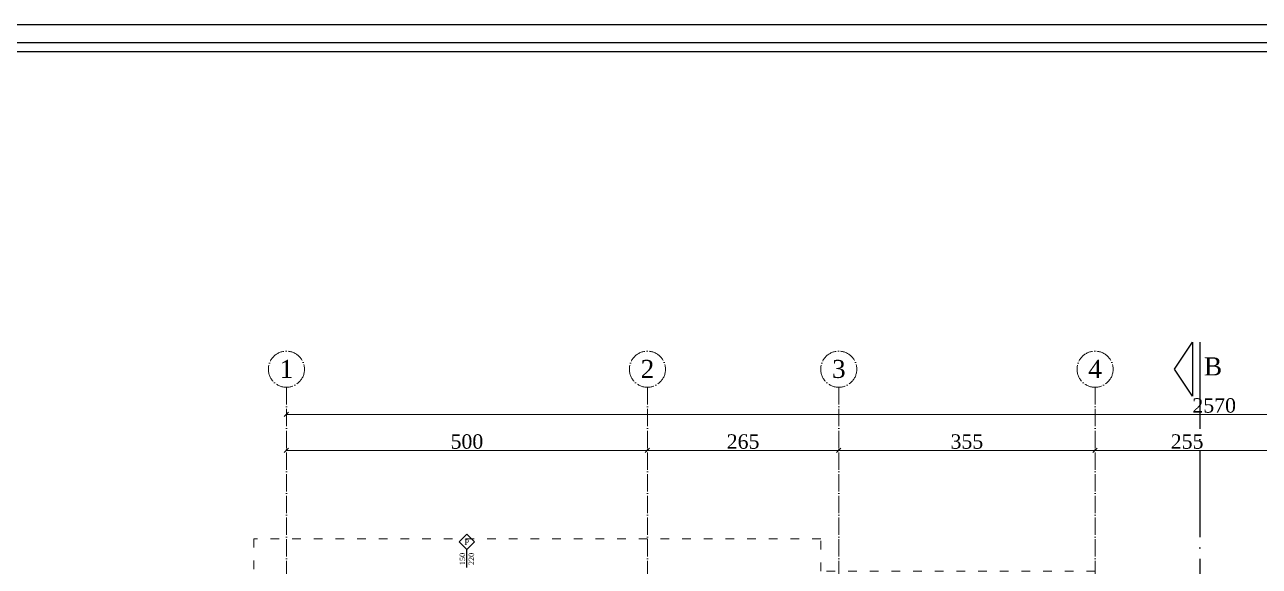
# Model space of a CAD drawing. Header units: centimetres. Extents: x -1107 to 35418, y 13584 to 18329.
# Drawn here: x 11645 to 13355, y 16336 to 17087 of the extents above; entities that cross this region are included whole.
import ezdxf

# ---------------------------------------------------------------- set-up
doc = ezdxf.new("R2010")
doc.units = ezdxf.units.CM
doc.linetypes.add('ACAD_ISO03', pattern=[30, 12, -18])
doc.linetypes.add('ACAD_ISO04W100', pattern=[30, 24, -3, 0, -3])
doc.layers.add('YLZ-AKS', color=7, linetype='ACAD_ISO04W100', lineweight=5, true_color=0x2e2f36)
for name, color, linetype, lineweight in [('YLZ-DUVAR', 151, 'Continuous', 20), ('YLZ-TEFRİŞ', 191, 'Continuous', 20), ('YLZ-ÇIKMA İZDÜŞÜMÜ', 201, 'ACAD_ISO03', 5), ('YLZ-ÖLÇÜ', 251, 'Continuous', 5)]:
    doc.layers.add(name, color=color, linetype=linetype, lineweight=lineweight)
for name, color, linetype in [('YLZ-Kesit Çizgisi', 10, 'Continuous'), ('YLZ-PAFTA', 165, 'Continuous'), ('YLZ-YAZI', 113, 'Continuous')]:
    doc.layers.add(name, color=color, linetype=linetype)
doc.styles.add('ARIAL', font='times.ttf')
doc.dimstyles.new('YLZ - Dış Ölçü', dxfattribs={"dimscale": 2, "dimtxt": 10, "dimasz": 3, "dimexe": 1.25, "dimexo": 1, "dimgap": 1, "dimtad": 1, "dimdec": 1, "dimrnd": 0.5, "dimtxsty": 'ARIAL', "dimblk": 'OBLIQUE', "dimcen": 1, "dimclrd": 250, "dimclre": 250, "dimclrt": 150, "dimadec": 0, "dimazin": 0, "dimtfac": 1, "dimtdec": 1, "dimtmove": 1, "dimatfit": 3, "dimldrblk": 'OBLIQUE', "dimfxl": 5, "dimfxlon": 1, "dimarcsym": 0})

# ---------------------------------------------------------------- blocks, each defined once
blk = doc.blocks.new('Aks')
at = {"layer": 'YLZ-AKS'}
for p, q in [((479610.8, 4514449.6), (479610.8, 4513204.6)), ((479875.8, 4514449.6), (479875.8, 4513204.6)), ((480230.8, 4514449.6), (480230.8, 4513204.6))]:
    blk.add_line(p, q, dxfattribs=at)
blk.add_lwpolyline([(479110.8, 4514449.6), (479110.8, 4513204.6)], dxfattribs=at)
for centre in [(479110.8, 4514474.6), (479610.8, 4514474.6), (479875.8, 4514474.6), (480230.8, 4514474.6)]:
    blk.add_circle(centre, 25, dxfattribs=at)
at = {"layer": 'YLZ-Kesit Çizgisi', "linetype": 'ACAD_ISO04W100', "ltscale": 5}
blk.add_line((480375.8, 4514512.1), (480375.8, 4513142.1), dxfattribs=at)
blk.add_lwpolyline([(480365.8, 4514437.1), (480340.8, 4514474.6), (480365.8, 4514512.1), (480365.8, 4514437.1)], dxfattribs=at)
at = {"layer": 'YLZ-Kesit Çizgisi', "linetype": 'ACAD_ISO04W100', "ltscale": 5, "insert": (480381.6, 4514491), "char_height": 25, "attachment_point": 1, "style": 'ARIAL'}
blk.add_mtext_dynamic_manual_height_columns('B', width=209.742, gutter_width=12.5, heights=[104], dxfattribs=at)
at = {"layer": 'YLZ-YAZI', "char_height": 25, "attachment_point": 1, "style": 'ARIAL'}
for s, insert in [('\\pxqc;1', (479095.1, 4514487.5)), ('\\pxqc;2', (479595.1, 4514487.5)), ('\\pxqc;3', (479860.1, 4514487.5)), ('\\pxqc;4', (480215.1, 4514487.5))]:
    blk.add_mtext_dynamic_manual_height_columns(s, width=31.519, gutter_width=12.5, heights=[8.55], dxfattribs=dict(at, insert=insert))
blk = doc.blocks.new('KP-1')
at = {"layer": 'YLZ-YAZI'}
blk.add_line((469089.2, 4508708.7), (469089.2, 4508733.7), dxfattribs=at)
blk.add_lwpolyline([(469089.2, 4508733.7), (469099.8, 4508744.3), (469089.2, 4508754.9), (469078.6, 4508744.3)], close=True, dxfattribs=at)
at = {"layer": 'YLZ-YAZI', "insert": (469106.8, 4508740.3), "char_height": 7.5, "attachment_point": 9, "style": 'ARIAL'}
blk.add_mtext_dynamic_manual_height_columns('\\pxqc;P', width=35.57, gutter_width=12.5, heights=[14.5], dxfattribs=at)
at = {"layer": 'YLZ-YAZI', "insert": (469079.2, 4508749.9), "char_height": 7.5, "attachment_point": 3, "rotation": 90, "style": 'ARIAL'}
blk.add_mtext_dynamic_manual_height_columns('\\pxqc;150\\P220', width=58.361, gutter_width=12.5, heights=[27.4], dxfattribs=at)
blk = doc.blocks.new('_Oblique')
at = {"color": 0, "linetype": 'ByBlock', "lineweight": -2}
blk.add_line((-0.5, -0.5), (0.5, 0.5), dxfattribs=at)
blk = doc.blocks.new('*D5557')
at = {"layer": 'Defpoints', "color": 0, "transparency": 16777216}
for p in [(5417.7, 16496.9), (5917.7, 16496.9), (5917.7, 16496.9)]:
    blk.add_point(p, dxfattribs=at)
at = {"layer": 'YLZ-ÖLÇÜ', "color": 250, "lineweight": -2, "transparency": 16777216}
for p, q in [((5417.7, 16496.9), (5417.7, 16499.4)), ((5417.7, 16496.9), (5917.7, 16496.9)), ((5917.7, 16496.9), (5917.7, 16499.4))]:
    blk.add_line(p, q, dxfattribs=at)
at = {"layer": 'YLZ-ÖLÇÜ', "color": 250, "lineweight": -2, "transparency": 16777216, "xscale": 6, "yscale": 6, "zscale": 6, "rotation": 180}
blk.add_blockref('_Oblique', (5417.7, 16496.9), dxfattribs=at)
at = {"layer": 'YLZ-ÖLÇÜ', "color": 250, "lineweight": -2, "transparency": 16777216, "xscale": 6, "yscale": 6, "zscale": 6}
blk.add_blockref('_Oblique', (5917.7, 16496.9), dxfattribs=at)
at = {"layer": 'YLZ-ÖLÇÜ', "color": 150, "transparency": 16777216, "insert": (5667.7, 16509.1), "char_height": 20, "attachment_point": 5, "style": 'ARIAL'}
blk.add_mtext('500', dxfattribs=at)
blk = doc.blocks.new('*D5558')
at = {"layer": 'Defpoints', "color": 0, "transparency": 16777216}
for p in [(5917.7, 16496.9), (6182.7, 16496.9), (6182.7, 16496.9)]:
    blk.add_point(p, dxfattribs=at)
at = {"layer": 'YLZ-ÖLÇÜ', "color": 250, "lineweight": -2, "transparency": 16777216}
for p, q in [((5917.7, 16496.9), (5917.7, 16499.4)), ((5917.7, 16496.9), (6182.7, 16496.9)), ((6182.7, 16496.9), (6182.7, 16499.4))]:
    blk.add_line(p, q, dxfattribs=at)
at = {"layer": 'YLZ-ÖLÇÜ', "color": 250, "lineweight": -2, "transparency": 16777216, "xscale": 6, "yscale": 6, "zscale": 6, "rotation": 180}
blk.add_blockref('_Oblique', (5917.7, 16496.9), dxfattribs=at)
at = {"layer": 'YLZ-ÖLÇÜ', "color": 250, "lineweight": -2, "transparency": 16777216, "xscale": 6, "yscale": 6, "zscale": 6}
blk.add_blockref('_Oblique', (6182.7, 16496.9), dxfattribs=at)
at = {"layer": 'YLZ-ÖLÇÜ', "color": 150, "transparency": 16777216, "insert": (6050.2, 16509.1), "char_height": 20, "attachment_point": 5, "style": 'ARIAL'}
blk.add_mtext('265', dxfattribs=at)
blk = doc.blocks.new('*D5559')
at = {"layer": 'Defpoints', "color": 0, "transparency": 16777216}
for p in [(6182.7, 16496.9), (6537.7, 16496.9), (6537.7, 16496.9)]:
    blk.add_point(p, dxfattribs=at)
at = {"layer": 'YLZ-ÖLÇÜ', "color": 250, "lineweight": -2, "transparency": 16777216}
for p, q in [((6182.7, 16496.9), (6182.7, 16499.4)), ((6182.7, 16496.9), (6537.7, 16496.9)), ((6537.7, 16496.9), (6537.7, 16499.4))]:
    blk.add_line(p, q, dxfattribs=at)
at = {"layer": 'YLZ-ÖLÇÜ', "color": 250, "lineweight": -2, "transparency": 16777216, "xscale": 6, "yscale": 6, "zscale": 6, "rotation": 180}
blk.add_blockref('_Oblique', (6182.7, 16496.9), dxfattribs=at)
at = {"layer": 'YLZ-ÖLÇÜ', "color": 250, "lineweight": -2, "transparency": 16777216, "xscale": 6, "yscale": 6, "zscale": 6}
blk.add_blockref('_Oblique', (6537.7, 16496.9), dxfattribs=at)
at = {"layer": 'YLZ-ÖLÇÜ', "color": 150, "transparency": 16777216, "insert": (6360.2, 16509.1), "char_height": 20, "attachment_point": 5, "style": 'ARIAL'}
blk.add_mtext('355', dxfattribs=at)
blk = doc.blocks.new('*D5560')
at = {"layer": 'Defpoints', "color": 0, "transparency": 16777216}
for p in [(6537.7, 16496.9), (6792.7, 16496.9), (6792.7, 16496.9)]:
    blk.add_point(p, dxfattribs=at)
at = {"layer": 'YLZ-ÖLÇÜ', "color": 250, "lineweight": -2, "transparency": 16777216}
for p, q in [((6537.7, 16496.9), (6537.7, 16499.4)), ((6537.7, 16496.9), (6792.7, 16496.9)), ((6792.7, 16496.9), (6792.7, 16499.4))]:
    blk.add_line(p, q, dxfattribs=at)
at = {"layer": 'YLZ-ÖLÇÜ', "color": 250, "lineweight": -2, "transparency": 16777216, "xscale": 6, "yscale": 6, "zscale": 6, "rotation": 180}
blk.add_blockref('_Oblique', (6537.7, 16496.9), dxfattribs=at)
at = {"layer": 'YLZ-ÖLÇÜ', "color": 250, "lineweight": -2, "transparency": 16777216, "xscale": 6, "yscale": 6, "zscale": 6}
blk.add_blockref('_Oblique', (6792.7, 16496.9), dxfattribs=at)
at = {"layer": 'YLZ-ÖLÇÜ', "color": 150, "transparency": 16777216, "insert": (6665.2, 16509.1), "char_height": 20, "attachment_point": 5, "style": 'ARIAL'}
blk.add_mtext('255', dxfattribs=at)
blk = doc.blocks.new('*D5580')
at = {"layer": 'Defpoints', "color": 0, "transparency": 16777216}
for p in [(5417.7, 16546.9), (7987.7, 16546.9), (7987.7, 16546.9)]:
    blk.add_point(p, dxfattribs=at)
at = {"layer": 'YLZ-ÖLÇÜ', "color": 250, "lineweight": -2, "transparency": 16777216}
for p, q in [((5417.7, 16546.9), (5417.7, 16549.4)), ((5417.7, 16546.9), (7987.7, 16546.9)), ((7987.7, 16546.9), (7987.7, 16549.4))]:
    blk.add_line(p, q, dxfattribs=at)
at = {"layer": 'YLZ-ÖLÇÜ', "color": 250, "lineweight": -2, "transparency": 16777216, "xscale": 6, "yscale": 6, "zscale": 6, "rotation": 180}
blk.add_blockref('_Oblique', (5417.7, 16546.9), dxfattribs=at)
at = {"layer": 'YLZ-ÖLÇÜ', "color": 250, "lineweight": -2, "transparency": 16777216, "xscale": 6, "yscale": 6, "zscale": 6}
blk.add_blockref('_Oblique', (7987.7, 16546.9), dxfattribs=at)
at = {"layer": 'YLZ-ÖLÇÜ', "color": 150, "transparency": 16777216, "insert": (6702.7, 16559.1), "char_height": 20, "attachment_point": 5, "style": 'ARIAL'}
blk.add_mtext('2570', dxfattribs=at)
blk = doc.blocks.new('Dış Ölçü')
at = {"layer": 'YLZ-ÖLÇÜ'}
for p1, p2, picture, middle in [((5417.71, 16546.94), (7987.71, 16546.94), '*D5580', (6702.71, 16559.14)), ((5417.71, 16496.94), (5917.71, 16496.94), '*D5557', (5667.71, 16509.11))]:
    dim = blk.add_aligned_dim(p1=p1, p2=p2, distance=0, dimstyle='YLZ - Dış Ölçü', dxfattribs=at)
    dim.commit()
    dim.dimension.update_dxf_attribs({"geometry": picture, "text_midpoint": middle})
for base, p1, p2, picture, middle in [((6182.71, 16496.94), (5917.71, 16496.94), (6182.71, 16496.94), '*D5558', (6050.21, 16509.11)), ((6537.71, 16496.94), (6182.71, 16496.94), (6537.71, 16496.94), '*D5559', (6360.21, 16509.11)), ((6792.71, 16496.94), (6537.71, 16496.94), (6792.71, 16496.94), '*D5560', (6665.21, 16509.11))]:
    dim = blk.add_linear_dim(base=base, p1=p1, p2=p2, angle=180, dimstyle='YLZ - Dış Ölçü', dxfattribs=at)
    dim.commit()
    dim.dimension.update_dxf_attribs({"geometry": picture, "text_midpoint": middle})

msp = doc.modelspace()

# ---------------------------------------------------------------- linework, layer by layer
at = {"layer": 'YLZ-PAFTA'}
for points in [[(4942.71, 14836.94), (18347.71, 14836.94), (18347.71, 17086.94), (4942.71, 17086.94)], [(4967.71, 14861.94), (18322.71, 14861.94), (18322.71, 17061.94), (4967.71, 17061.94)], [(4980.21, 14874.44), (18310.21, 14874.44), (18310.21, 17049.44), (4980.21, 17049.44)]]:
    msp.add_lwpolyline(points, close=True, dxfattribs=at)
at = {"layer": 'YLZ-ÇIKMA İZDÜŞÜMÜ'}
msp.add_lwpolyline([(13127.71, 16294.44), (13127.71, 16329.44), (12747.71, 16329.44), (12747.71, 16374.44), (11962.71, 16374.44), (11962.71, 15544.44), (14742.71, 15544.44), (14742.71, 15964.44), (14532.71, 15964.44), (14532.71, 16264.44), (14182.71, 16264.44), (14182.71, 16294.44)], close=True, dxfattribs=at)

# ---------------------------------------------------------------- block references
at = {"layer": 'YLZ-DUVAR'}
msp.add_blockref('KP-1', (-456831.52, -4492374.27), dxfattribs=at)
at = {"layer": 'YLZ-TEFRİŞ'}
msp.add_blockref('Aks', (-467103.07, -4497865.12), dxfattribs=at)
at = {"layer": 'YLZ-ÖLÇÜ'}
msp.add_blockref('Dış Ölçü', (6590, 0), dxfattribs=at)

doc.saveas('drawing.dxf')
